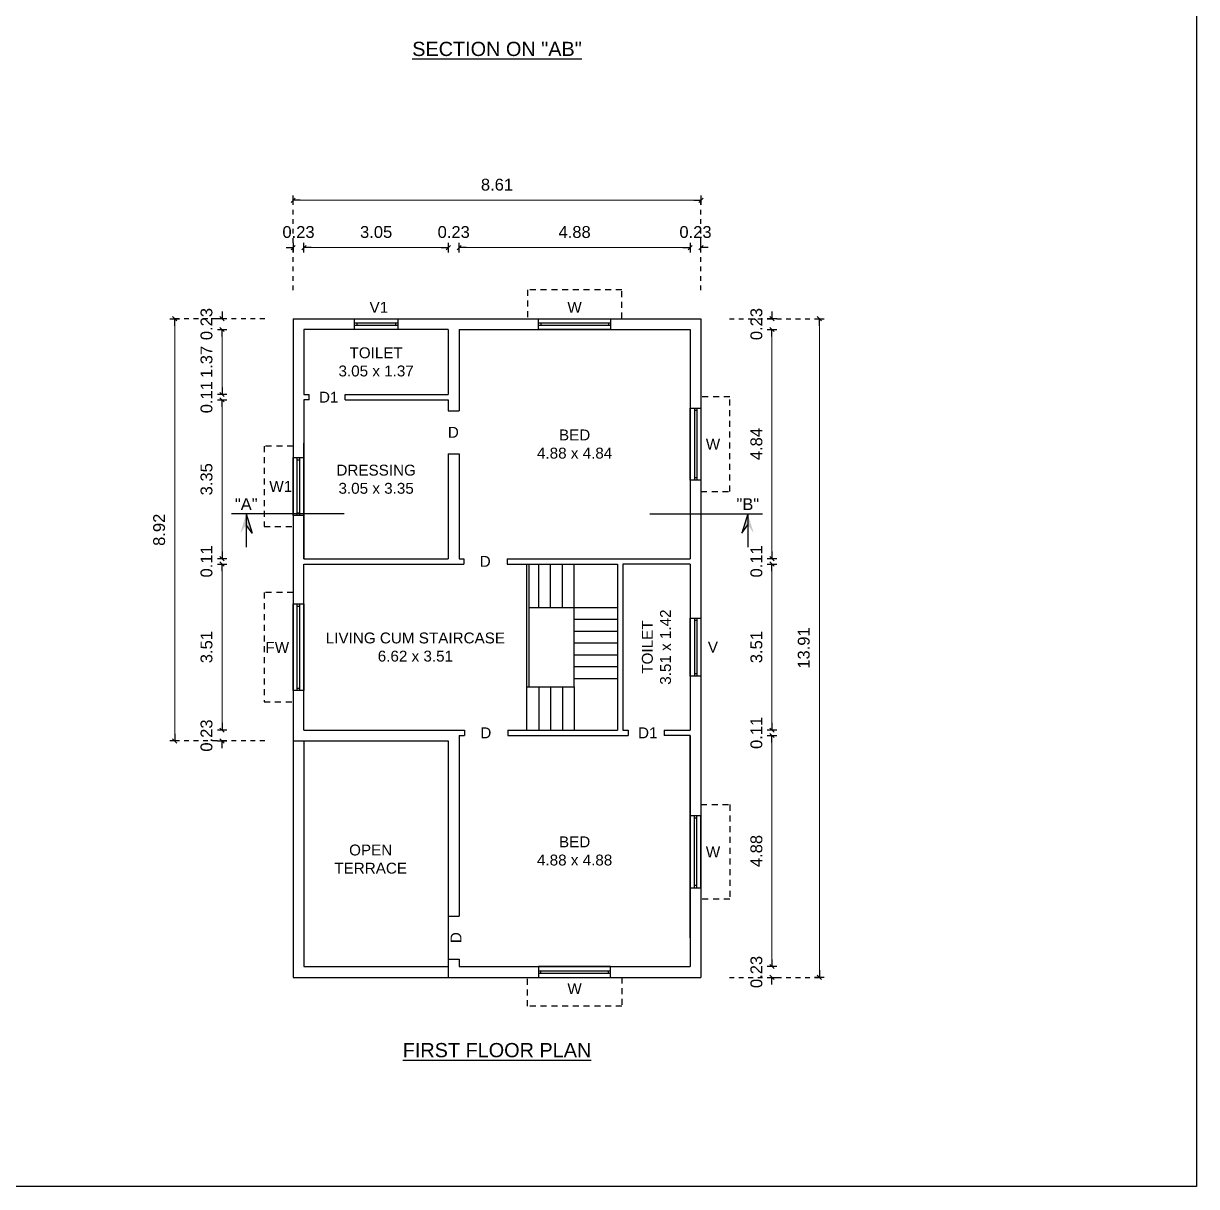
# Model space of a CAD drawing. Header units: metres. Extents: x 1126 to 1595, y 117 to 472.
# Drawn here: x 1414.75 to 1439.52, y 416.93 to 441.48 of the extents above; entities that cross this region are included whole.
import ezdxf
from ezdxf.enums import TextEntityAlignment as Align

# ---------------------------------------------------------------- set-up
doc = ezdxf.new("R2010")
doc.units = ezdxf.units.M
doc.linetypes.add('DOT', pattern=[0.25, 0, -0.25])
doc.linetypes.add('HIDDEN', pattern=[9.525, 6.35, -3.175])
for name, color, linetype in [('Sunshade', 8, 'HIDDEN'), ('TEXT', 7, 'Continuous'), ('Ventilator', 7, 'HIDDEN'), ('Window', 7, 'Continuous')]:
    doc.layers.add(name, color=color, linetype=linetype)
doc.styles.add('ARIAL', font='arial.ttf')
doc.styles.get("Standard").update_dxf_attribs({"font": 'arial.ttf', "height": 0.23})
doc.dimstyles.new('FLOOR DIM', dxfattribs={"dimtxt": 0.2, "dimasz": 0.05, "dimexe": 0.075, "dimexo": 0.3, "dimgap": 0.025, "dimtad": 0, "dimzin": 3, "dimdsep": 46, "dimtxsty": 'ARIAL', "dimblk": 'JM1', "dimcen": -0.09, "dimclrd": 5, "dimclre": 250, "dimclrt": 3, "dimazin": 0, "dimtfac": 0.65, "dimtix": 1, "dimtofl": 0, "dimtmove": 0, "dimatfit": 2, "dimfxl": 0, "dimfrac": 1, "dimtolj": 1, "dimlwd": 18, "dimlwe": -1, "dimarcsym": 0})

# ---------------------------------------------------------------- blocks, each defined once
blk = doc.blocks.new('JM1')
at = {"color": 2}
for p, q in [((-3, 0), (0, 0)), ((-0.88, -0.88), (0.88, 0.88)), ((0, 2), (0, -2))]:
    blk.add_line(p, q, dxfattribs=at)
blk = doc.blocks.new('*D656')
at = {"color": 5, "lineweight": 18}
for p, q in [((1420.395, 436.749), (1420.345, 436.749)), ((1420.724, 436.749), (1420.774, 436.749))]:
    blk.add_line(p, q, dxfattribs=at)
at = {"layer": 'Defpoints', "color": 0}
for p in [(1420.445, 436.749), (1420.445, 435.249), (1420.674, 435.021)]:
    blk.add_point(p, dxfattribs=at)
at = {"color": 5, "lineweight": 18, "xscale": 0.05, "yscale": 0.05, "zscale": 0.05}
blk.add_blockref('JM1', (1420.445, 436.749), dxfattribs=at)
at = {"color": 5, "lineweight": 18, "xscale": 0.05, "yscale": 0.05, "zscale": 0.05, "rotation": 180}
blk.add_blockref('JM1', (1420.674, 436.749), dxfattribs=at)
at = {"color": 3, "insert": (1420.559, 437.077), "char_height": 0.25, "attachment_point": 5, "style": 'ARIAL'}
blk.add_mtext('\\A1;0.23', dxfattribs=at)
blk = doc.blocks.new('*D657')
at = {"color": 250, "linetype": 'DOT', "ltscale": 0.25}
for p, q in [((1419.845, 435.249), (1417.87, 435.249)), ((1419.845, 426.334), (1417.87, 426.334))]:
    blk.add_line(p, q, dxfattribs=at)
at = {"color": 5, "lineweight": 18, "ltscale": 0.25}
blk.add_line((1417.945, 435.199), (1417.945, 426.384), dxfattribs=at)
at = {"layer": 'Defpoints', "color": 0, "linetype": 'ByBlock', "ltscale": 0.25}
for p in [(1420.445, 435.249), (1417.945, 426.334), (1420.445, 426.334)]:
    blk.add_point(p, dxfattribs=at)
at = {"color": 5, "linetype": 'ByBlock', "lineweight": 18, "ltscale": 0.25, "xscale": 0.05, "yscale": 0.05, "zscale": 0.05}
for p, rotation in [((1417.945, 435.249), 90), ((1417.945, 426.334), 270)]:
    blk.add_blockref('JM1', p, dxfattribs=dict(at, rotation=rotation))
at = {"color": 3, "linetype": 'ByBlock', "ltscale": 0.25, "insert": (1417.617, 430.792), "char_height": 0.25, "attachment_point": 5, "rotation": 90, "style": 'ARIAL'}
blk.add_mtext('\\A1;8.92', dxfattribs=at)
blk = doc.blocks.new('*D658')
at = {"color": 250, "linetype": 'DOT', "ltscale": 0.25}
for p, q in [((1420.445, 435.849), (1420.445, 437.824)), ((1429.056, 435.849), (1429.056, 437.824))]:
    blk.add_line(p, q, dxfattribs=at)
at = {"color": 5, "lineweight": 18, "ltscale": 0.25}
blk.add_line((1420.495, 437.749), (1429.006, 437.749), dxfattribs=at)
at = {"layer": 'Defpoints', "color": 0, "linetype": 'ByBlock', "ltscale": 0.25}
for p in [(1429.056, 437.749), (1420.445, 435.249), (1429.056, 435.249)]:
    blk.add_point(p, dxfattribs=at)
at = {"color": 5, "linetype": 'ByBlock', "lineweight": 18, "ltscale": 0.25, "xscale": 0.05, "yscale": 0.05, "zscale": 0.05, "rotation": 180}
blk.add_blockref('JM1', (1420.445, 437.749), dxfattribs=at)
at = {"color": 5, "linetype": 'ByBlock', "lineweight": 18, "ltscale": 0.25, "xscale": 0.05, "yscale": 0.05, "zscale": 0.05}
blk.add_blockref('JM1', (1429.056, 437.749), dxfattribs=at)
at = {"color": 3, "linetype": 'ByBlock', "ltscale": 0.25, "insert": (1424.75, 438.077), "char_height": 0.25, "attachment_point": 5, "style": 'ARIAL'}
blk.add_mtext('\\A1;8.61', dxfattribs=at)
blk = doc.blocks.new('*D659')
at = {"color": 5, "lineweight": 18, "ltscale": 50}
for p, q in [((1418.945, 435.299), (1418.945, 435.349)), ((1418.945, 434.971), (1418.945, 434.921))]:
    blk.add_line(p, q, dxfattribs=at)
at = {"layer": 'Defpoints', "color": 0, "ltscale": 50}
for p in [(1418.945, 435.249), (1420.445, 435.249), (1420.674, 435.021)]:
    blk.add_point(p, dxfattribs=at)
at = {"color": 5, "lineweight": 18, "ltscale": 50, "xscale": 0.05, "yscale": 0.05, "zscale": 0.05}
for p, rotation in [((1418.945, 435.249), 270), ((1418.945, 435.021), 90)]:
    blk.add_blockref('JM1', p, dxfattribs=dict(at, rotation=rotation))
at = {"color": 3, "ltscale": 50, "insert": (1418.617, 435.135), "char_height": 0.25, "attachment_point": 5, "rotation": 90, "style": 'ARIAL'}
blk.add_mtext('\\A1;0.23', dxfattribs=at)
blk = doc.blocks.new('*D660')
at = {"color": 5, "lineweight": 18}
blk.add_line((1418.945, 434.971), (1418.945, 433.699), dxfattribs=at)
at = {"layer": 'Defpoints', "color": 0}
for p in [(1420.674, 435.021), (1418.945, 433.649), (1420.674, 433.649)]:
    blk.add_point(p, dxfattribs=at)
at = {"color": 5, "lineweight": 18, "xscale": 0.05, "yscale": 0.05, "zscale": 0.05}
for p, rotation in [((1418.945, 435.021), 90), ((1418.945, 433.649), 270)]:
    blk.add_blockref('JM1', p, dxfattribs=dict(at, rotation=rotation))
at = {"color": 3, "insert": (1418.617, 434.335), "char_height": 0.25, "attachment_point": 5, "rotation": 90, "style": 'ARIAL'}
blk.add_mtext('\\A1;1.37', dxfattribs=at)
blk = doc.blocks.new('*D661')
at = {"color": 5, "lineweight": 18}
for p, q in [((1418.945, 433.699), (1418.945, 433.749)), ((1418.945, 433.485), (1418.945, 433.435))]:
    blk.add_line(p, q, dxfattribs=at)
at = {"layer": 'Defpoints', "color": 0}
for p in [(1418.945, 433.535), (1420.674, 433.649), (1420.674, 433.535)]:
    blk.add_point(p, dxfattribs=at)
at = {"color": 5, "lineweight": 18, "xscale": 0.05, "yscale": 0.05, "zscale": 0.05}
for p, rotation in [((1418.945, 433.649), 270), ((1418.945, 433.535), 90)]:
    blk.add_blockref('JM1', p, dxfattribs=dict(at, rotation=rotation))
at = {"color": 3, "insert": (1418.617, 433.592), "char_height": 0.25, "attachment_point": 5, "rotation": 90, "style": 'ARIAL'}
blk.add_mtext('\\A1;0.11', dxfattribs=at)
blk = doc.blocks.new('*D662')
at = {"color": 5, "lineweight": 18}
blk.add_line((1418.945, 433.485), (1418.945, 430.232), dxfattribs=at)
at = {"layer": 'Defpoints', "color": 0}
for p in [(1420.674, 433.535), (1418.945, 430.182), (1420.674, 430.182)]:
    blk.add_point(p, dxfattribs=at)
at = {"color": 5, "lineweight": 18, "xscale": 0.05, "yscale": 0.05, "zscale": 0.05}
for p, rotation in [((1418.945, 433.535), 90), ((1418.945, 430.182), 270)]:
    blk.add_blockref('JM1', p, dxfattribs=dict(at, rotation=rotation))
at = {"color": 3, "insert": (1418.617, 431.858), "char_height": 0.25, "attachment_point": 5, "rotation": 90, "style": 'ARIAL'}
blk.add_mtext('\\A1;3.35', dxfattribs=at)
blk = doc.blocks.new('*D663')
at = {"color": 5, "lineweight": 18}
for p, q in [((1418.945, 430.232), (1418.945, 430.282)), ((1418.945, 430.018), (1418.945, 429.968))]:
    blk.add_line(p, q, dxfattribs=at)
at = {"layer": 'Defpoints', "color": 0}
for p in [(1418.945, 430.068), (1420.674, 430.182), (1420.674, 430.068)]:
    blk.add_point(p, dxfattribs=at)
at = {"color": 5, "lineweight": 18, "xscale": 0.05, "yscale": 0.05, "zscale": 0.05}
for p, rotation in [((1418.945, 430.182), 270), ((1418.945, 430.068), 90)]:
    blk.add_blockref('JM1', p, dxfattribs=dict(at, rotation=rotation))
at = {"color": 3, "insert": (1418.617, 430.125), "char_height": 0.25, "attachment_point": 5, "rotation": 90, "style": 'ARIAL'}
blk.add_mtext('\\A1;0.11', dxfattribs=at)
blk = doc.blocks.new('*D664')
at = {"color": 5, "lineweight": 18}
blk.add_line((1418.945, 430.018), (1418.945, 426.613), dxfattribs=at)
at = {"layer": 'Defpoints', "color": 0}
for p in [(1420.674, 430.068), (1418.945, 426.563), (1420.674, 426.563)]:
    blk.add_point(p, dxfattribs=at)
at = {"color": 5, "lineweight": 18, "xscale": 0.05, "yscale": 0.05, "zscale": 0.05}
for p, rotation in [((1418.945, 430.068), 90), ((1418.945, 426.563), 270)]:
    blk.add_blockref('JM1', p, dxfattribs=dict(at, rotation=rotation))
at = {"color": 3, "insert": (1418.617, 428.315), "char_height": 0.25, "attachment_point": 5, "rotation": 90, "style": 'ARIAL'}
blk.add_mtext('\\A1;3.51', dxfattribs=at)
blk = doc.blocks.new('*D665')
at = {"color": 5, "lineweight": 18}
for p, q in [((1418.945, 426.613), (1418.945, 426.663)), ((1418.945, 426.284), (1418.945, 426.234))]:
    blk.add_line(p, q, dxfattribs=at)
at = {"layer": 'Defpoints', "color": 0}
for p in [(1420.674, 426.563), (1418.945, 426.334), (1420.445, 426.334)]:
    blk.add_point(p, dxfattribs=at)
at = {"color": 5, "lineweight": 18, "xscale": 0.05, "yscale": 0.05, "zscale": 0.05}
for p, rotation in [((1418.945, 426.563), 270), ((1418.945, 426.334), 90)]:
    blk.add_blockref('JM1', p, dxfattribs=dict(at, rotation=rotation))
at = {"color": 3, "insert": (1418.617, 426.448), "char_height": 0.25, "attachment_point": 5, "rotation": 90, "style": 'ARIAL'}
blk.add_mtext('\\A1;0.23', dxfattribs=at)
blk = doc.blocks.new('*D666')
at = {"color": 5, "lineweight": 18}
blk.add_line((1420.724, 436.749), (1423.672, 436.749), dxfattribs=at)
at = {"layer": 'Defpoints', "color": 0}
for p in [(1423.722, 436.749), (1420.674, 435.021), (1423.722, 435.021)]:
    blk.add_point(p, dxfattribs=at)
at = {"color": 5, "lineweight": 18, "xscale": 0.05, "yscale": 0.05, "zscale": 0.05, "rotation": 180}
blk.add_blockref('JM1', (1420.674, 436.749), dxfattribs=at)
at = {"color": 5, "lineweight": 18, "xscale": 0.05, "yscale": 0.05, "zscale": 0.05}
blk.add_blockref('JM1', (1423.722, 436.749), dxfattribs=at)
at = {"color": 3, "insert": (1422.198, 437.077), "char_height": 0.25, "attachment_point": 5, "style": 'ARIAL'}
blk.add_mtext('\\A1;3.05', dxfattribs=at)
blk = doc.blocks.new('*D667')
at = {"color": 5, "lineweight": 18}
for p, q in [((1423.672, 436.749), (1423.622, 436.749)), ((1424, 436.749), (1424.05, 436.749))]:
    blk.add_line(p, q, dxfattribs=at)
at = {"layer": 'Defpoints', "color": 0}
for p in [(1423.95, 436.749), (1423.722, 435.021), (1423.95, 435.021)]:
    blk.add_point(p, dxfattribs=at)
at = {"color": 5, "lineweight": 18, "xscale": 0.05, "yscale": 0.05, "zscale": 0.05}
blk.add_blockref('JM1', (1423.722, 436.749), dxfattribs=at)
at = {"color": 5, "lineweight": 18, "xscale": 0.05, "yscale": 0.05, "zscale": 0.05, "rotation": 180}
blk.add_blockref('JM1', (1423.95, 436.749), dxfattribs=at)
at = {"color": 3, "insert": (1423.836, 437.077), "char_height": 0.25, "attachment_point": 5, "style": 'ARIAL'}
blk.add_mtext('\\A1;0.23', dxfattribs=at)
blk = doc.blocks.new('*D668')
at = {"color": 5, "lineweight": 18}
blk.add_line((1424, 436.749), (1428.777, 436.749), dxfattribs=at)
at = {"layer": 'Defpoints', "color": 0}
for p in [(1428.827, 436.749), (1423.95, 435.021), (1428.827, 435.021)]:
    blk.add_point(p, dxfattribs=at)
at = {"color": 5, "lineweight": 18, "xscale": 0.05, "yscale": 0.05, "zscale": 0.05, "rotation": 180}
blk.add_blockref('JM1', (1423.95, 436.749), dxfattribs=at)
at = {"color": 5, "lineweight": 18, "xscale": 0.05, "yscale": 0.05, "zscale": 0.05}
blk.add_blockref('JM1', (1428.827, 436.749), dxfattribs=at)
at = {"color": 3, "insert": (1426.389, 437.077), "char_height": 0.25, "attachment_point": 5, "style": 'ARIAL'}
blk.add_mtext('\\A1;4.88', dxfattribs=at)
blk = doc.blocks.new('*D669')
at = {"color": 5, "lineweight": 18}
for p, q in [((1428.777, 436.749), (1428.727, 436.749)), ((1429.106, 436.749), (1429.156, 436.749))]:
    blk.add_line(p, q, dxfattribs=at)
at = {"layer": 'Defpoints', "color": 0}
for p in [(1429.056, 436.749), (1429.056, 435.249), (1428.827, 435.021)]:
    blk.add_point(p, dxfattribs=at)
at = {"color": 5, "lineweight": 18, "xscale": 0.05, "yscale": 0.05, "zscale": 0.05}
blk.add_blockref('JM1', (1428.827, 436.749), dxfattribs=at)
at = {"color": 5, "lineweight": 18, "xscale": 0.05, "yscale": 0.05, "zscale": 0.05, "rotation": 180}
blk.add_blockref('JM1', (1429.056, 436.749), dxfattribs=at)
at = {"color": 3, "insert": (1428.941, 437.077), "char_height": 0.25, "attachment_point": 5, "style": 'ARIAL'}
blk.add_mtext('\\A1;0.23', dxfattribs=at)
blk = doc.blocks.new('*D670')
at = {"color": 250, "linetype": 'DOT', "ltscale": 0.25}
for p, q in [((1429.656, 435.249), (1431.631, 435.249)), ((1429.656, 421.343), (1431.631, 421.343))]:
    blk.add_line(p, q, dxfattribs=at)
at = {"color": 5, "lineweight": 18, "ltscale": 0.25}
blk.add_line((1431.556, 435.199), (1431.556, 421.393), dxfattribs=at)
at = {"layer": 'Defpoints', "color": 0, "linetype": 'ByBlock', "ltscale": 0.25}
for p in [(1429.056, 435.249), (1429.056, 421.343), (1431.556, 421.343)]:
    blk.add_point(p, dxfattribs=at)
at = {"color": 5, "linetype": 'ByBlock', "lineweight": 18, "ltscale": 0.25, "xscale": 0.05, "yscale": 0.05, "zscale": 0.05}
for p, rotation in [((1431.556, 435.249), 90), ((1431.556, 421.343), 270)]:
    blk.add_blockref('JM1', p, dxfattribs=dict(at, rotation=rotation))
at = {"color": 3, "linetype": 'ByBlock', "ltscale": 0.25, "insert": (1431.228, 428.296), "char_height": 0.25, "attachment_point": 5, "rotation": 90, "style": 'ARIAL'}
blk.add_mtext('\\A1;13.91', dxfattribs=at)
blk = doc.blocks.new('*D671')
at = {"color": 5, "lineweight": 18, "ltscale": 50}
for p, q in [((1430.556, 435.299), (1430.556, 435.349)), ((1430.556, 434.971), (1430.556, 434.921))]:
    blk.add_line(p, q, dxfattribs=at)
at = {"layer": 'Defpoints', "color": 0, "ltscale": 50}
for p in [(1429.056, 435.249), (1430.556, 435.249), (1428.827, 435.021)]:
    blk.add_point(p, dxfattribs=at)
at = {"color": 5, "lineweight": 18, "ltscale": 50, "xscale": 0.05, "yscale": 0.05, "zscale": 0.05}
for p, rotation in [((1430.556, 435.249), 270), ((1430.556, 435.021), 90)]:
    blk.add_blockref('JM1', p, dxfattribs=dict(at, rotation=rotation))
at = {"color": 3, "ltscale": 50, "insert": (1430.228, 435.135), "char_height": 0.25, "attachment_point": 5, "rotation": 90, "style": 'ARIAL'}
blk.add_mtext('\\A1;0.23', dxfattribs=at)
blk = doc.blocks.new('*D672')
at = {"color": 5, "lineweight": 18}
blk.add_line((1430.556, 434.971), (1430.556, 430.232), dxfattribs=at)
at = {"layer": 'Defpoints', "color": 0}
for p in [(1428.827, 435.021), (1428.827, 430.182), (1430.556, 430.182)]:
    blk.add_point(p, dxfattribs=at)
at = {"color": 5, "lineweight": 18, "xscale": 0.05, "yscale": 0.05, "zscale": 0.05}
for p, rotation in [((1430.556, 435.021), 90), ((1430.556, 430.182), 270)]:
    blk.add_blockref('JM1', p, dxfattribs=dict(at, rotation=rotation))
at = {"color": 3, "insert": (1430.228, 432.601), "char_height": 0.25, "attachment_point": 5, "rotation": 90, "style": 'ARIAL'}
blk.add_mtext('\\A1;4.84', dxfattribs=at)
blk = doc.blocks.new('*D673')
at = {"color": 5, "lineweight": 18}
for p, q in [((1430.556, 430.232), (1430.556, 430.282)), ((1430.556, 430.018), (1430.556, 429.968))]:
    blk.add_line(p, q, dxfattribs=at)
at = {"layer": 'Defpoints', "color": 0}
for p in [(1428.827, 430.182), (1428.827, 430.068), (1430.556, 430.068)]:
    blk.add_point(p, dxfattribs=at)
at = {"color": 5, "lineweight": 18, "xscale": 0.05, "yscale": 0.05, "zscale": 0.05}
for p, rotation in [((1430.556, 430.182), 270), ((1430.556, 430.068), 90)]:
    blk.add_blockref('JM1', p, dxfattribs=dict(at, rotation=rotation))
at = {"color": 3, "insert": (1430.228, 430.125), "char_height": 0.25, "attachment_point": 5, "rotation": 90, "style": 'ARIAL'}
blk.add_mtext('\\A1;0.11', dxfattribs=at)
blk = doc.blocks.new('*D674')
at = {"color": 5, "lineweight": 18}
blk.add_line((1430.556, 430.018), (1430.556, 426.613), dxfattribs=at)
at = {"layer": 'Defpoints', "color": 0}
for p in [(1428.827, 430.068), (1428.827, 426.563), (1430.556, 426.563)]:
    blk.add_point(p, dxfattribs=at)
at = {"color": 5, "lineweight": 18, "xscale": 0.05, "yscale": 0.05, "zscale": 0.05}
for p, rotation in [((1430.556, 430.068), 90), ((1430.556, 426.563), 270)]:
    blk.add_blockref('JM1', p, dxfattribs=dict(at, rotation=rotation))
at = {"color": 3, "insert": (1430.228, 428.315), "char_height": 0.25, "attachment_point": 5, "rotation": 90, "style": 'ARIAL'}
blk.add_mtext('\\A1;3.51', dxfattribs=at)
blk = doc.blocks.new('*D675')
at = {"color": 5, "lineweight": 18}
for p, q in [((1430.556, 426.613), (1430.556, 426.663)), ((1430.556, 426.398), (1430.556, 426.348))]:
    blk.add_line(p, q, dxfattribs=at)
at = {"layer": 'Defpoints', "color": 0}
for p in [(1428.827, 426.563), (1428.827, 426.448), (1430.556, 426.448)]:
    blk.add_point(p, dxfattribs=at)
at = {"color": 5, "lineweight": 18, "xscale": 0.05, "yscale": 0.05, "zscale": 0.05}
for p, rotation in [((1430.556, 426.563), 270), ((1430.556, 426.448), 90)]:
    blk.add_blockref('JM1', p, dxfattribs=dict(at, rotation=rotation))
at = {"color": 3, "insert": (1430.228, 426.505), "char_height": 0.25, "attachment_point": 5, "rotation": 90, "style": 'ARIAL'}
blk.add_mtext('\\A1;0.11', dxfattribs=at)
blk = doc.blocks.new('*D676')
at = {"color": 5, "lineweight": 18}
blk.add_line((1430.556, 426.398), (1430.556, 421.621), dxfattribs=at)
at = {"layer": 'Defpoints', "color": 0}
for p in [(1428.827, 426.448), (1428.827, 421.571), (1430.556, 421.571)]:
    blk.add_point(p, dxfattribs=at)
at = {"color": 5, "lineweight": 18, "xscale": 0.05, "yscale": 0.05, "zscale": 0.05}
for p, rotation in [((1430.556, 426.448), 90), ((1430.556, 421.571), 270)]:
    blk.add_blockref('JM1', p, dxfattribs=dict(at, rotation=rotation))
at = {"color": 3, "insert": (1430.228, 424.01), "char_height": 0.25, "attachment_point": 5, "rotation": 90, "style": 'ARIAL'}
blk.add_mtext('\\A1;4.88', dxfattribs=at)
blk = doc.blocks.new('*D677')
at = {"color": 5, "lineweight": 18}
for p, q in [((1430.556, 421.621), (1430.556, 421.671)), ((1430.556, 421.293), (1430.556, 421.243))]:
    blk.add_line(p, q, dxfattribs=at)
at = {"layer": 'Defpoints', "color": 0}
for p in [(1428.827, 421.571), (1429.056, 421.343), (1430.556, 421.343)]:
    blk.add_point(p, dxfattribs=at)
at = {"color": 5, "lineweight": 18, "xscale": 0.05, "yscale": 0.05, "zscale": 0.05}
for p, rotation in [((1430.556, 421.571), 270), ((1430.556, 421.343), 90)]:
    blk.add_blockref('JM1', p, dxfattribs=dict(at, rotation=rotation))
at = {"color": 3, "insert": (1430.228, 421.457), "char_height": 0.25, "attachment_point": 5, "rotation": 90, "style": 'ARIAL'}
blk.add_mtext('\\A1;0.23', dxfattribs=at)

msp = doc.modelspace()

# ---------------------------------------------------------------- linework, layer by layer
for p, q in [((1420.445, 435.249), (1429.056, 435.249)), ((1420.445, 435.249), (1420.445, 421.343)), ((1429.056, 435.249), (1429.056, 421.343)), ((1420.674, 435.021), (1420.674, 433.649)), ((1423.722, 435.021), (1420.674, 435.021)), ((1423.722, 435.021), (1423.722, 433.649)), ((1423.95, 435.021), (1428.827, 435.021)), ((1423.95, 435.021), (1423.95, 433.305)), ((1428.827, 435.021), (1428.827, 430.182)), ((1420.674, 433.649), (1420.784, 433.649)), ((1420.674, 433.535), (1420.674, 430.182)), ((1420.784, 433.535), (1420.674, 433.535)), ((1420.784, 433.535), (1420.784, 433.649)), ((1421.544, 433.649), (1423.722, 433.649)), ((1421.544, 433.535), (1421.544, 433.649)), ((1421.544, 433.535), (1423.722, 433.535)), ((1423.722, 433.535), (1423.722, 433.305)), ((1423.722, 433.305), (1423.95, 433.305)), ((1420.674, 430.793), (1420.674, 432.62)), ((1420.674, 430.182), (1420.674, 432.62)), ((1423.722, 432.395), (1423.95, 432.395)), ((1423.722, 432.395), (1423.722, 430.182)), ((1423.95, 432.395), (1423.95, 430.182)), ((1420.674, 430.182), (1423.722, 430.182)), ((1420.674, 430.068), (1424.052, 430.068)), ((1420.674, 426.562), (1420.674, 430.068)), ((1423.95, 430.182), (1424.052, 430.182)), ((1424.052, 430.182), (1424.052, 430.068)), ((1424.966, 430.182), (1427.41, 430.182)), ((1424.966, 430.182), (1424.966, 430.068)), ((1424.966, 430.068), (1427.296, 430.068)), ((1425.381, 426.563), (1425.381, 430.068)), ((1425.431, 427.477), (1425.431, 430.068)), ((1425.631, 429.153), (1425.631, 430.068)), ((1425.881, 429.153), (1425.881, 430.068)), ((1426.131, 429.153), (1426.131, 430.068)), ((1426.381, 429.153), (1426.381, 430.068)), ((1427.296, 430.068), (1427.296, 426.563)), ((1427.41, 430.182), (1428.827, 430.182)), ((1427.41, 430.068), (1427.41, 427.477)), ((1428.827, 430.068), (1427.41, 430.068)), ((1428.827, 430.068), (1428.827, 426.563)), ((1425.431, 429.153), (1426.381, 429.153)), ((1426.381, 429.153), (1427.296, 429.153)), ((1426.381, 427.477), (1426.381, 429.153)), ((1426.381, 428.903), (1427.296, 428.903)), ((1426.381, 428.653), (1427.296, 428.653)), ((1426.381, 428.403), (1427.296, 428.403)), ((1426.381, 428.153), (1427.296, 428.153)), ((1426.381, 427.903), (1427.296, 427.903)), ((1426.381, 427.653), (1427.296, 427.653)), ((1426.381, 427.477), (1426.381, 426.563)), ((1427.41, 427.477), (1427.41, 426.563)), ((1420.674, 426.563), (1424.064, 426.563)), ((1424.064, 426.563), (1424.064, 426.448)), ((1424.979, 426.563), (1427.296, 426.563)), ((1424.979, 426.563), (1424.979, 426.448)), ((1427.41, 426.563), (1427.52, 426.563)), ((1427.52, 426.563), (1427.52, 426.448)), ((1428.28, 426.563), (1428.827, 426.563)), ((1428.28, 426.563), (1428.28, 426.448)), ((1420.445, 426.334), (1423.722, 426.334)), ((1420.674, 426.334), (1420.674, 421.571)), ((1423.722, 426.334), (1423.722, 425.267)), ((1423.95, 426.448), (1424.064, 426.448)), ((1423.95, 426.448), (1423.95, 425.267)), ((1424.979, 426.448), (1427.52, 426.448)), ((1428.827, 426.448), (1428.282, 426.448)), ((1428.827, 426.448), (1428.827, 421.571)), ((1428.827, 422.181), (1428.827, 426.448)), ((1423.722, 425.267), (1423.722, 421.343)), ((1423.95, 425.267), (1423.95, 422.638)), ((1423.722, 422.638), (1423.95, 422.638)), ((1423.722, 421.724), (1423.95, 421.724)), ((1423.95, 421.724), (1423.95, 421.571)), ((1420.445, 421.343), (1429.056, 421.343)), ((1420.674, 421.571), (1423.722, 421.571)), ((1423.95, 421.571), (1428.827, 421.571))]:
    msp.add_line(p, q)
at = {"color": 7}
for p, q in [((1421.526, 431.128), (1419.146, 431.128)), ((1419.455, 431.128), (1419.455, 430.428)), ((1419.455, 431.128), (1419.581, 430.719)), ((1427.975, 431.128), (1430.355, 431.128)), ((1430.046, 431.128), (1429.919, 430.719)), ((1430.046, 431.128), (1430.046, 430.428)), ((1419.581, 430.719), (1419.455, 430.895)), ((1429.919, 430.719), (1430.046, 430.895))]:
    msp.add_line(p, q, dxfattribs=at)
at = {"linetype": 'HIDDEN'}
for p, q in [((1425.381, 427.477), (1426.381, 427.477)), ((1425.631, 427.477), (1425.631, 426.563)), ((1425.881, 427.477), (1425.881, 426.563)), ((1426.131, 427.477), (1426.131, 426.563))]:
    msp.add_line(p, q, dxfattribs=at)
msp.add_lwpolyline([(1389.982, 457.76), (1439.521, 457.76), (1439.521, 416.927), (1389.982, 416.927)], close=True)
at = {"color": 7}
for points in [[(1419.329, 430.719), (1419.455, 431.128), (1419.455, 430.895)], [(1419.581, 430.719), (1419.455, 431.128), (1419.455, 430.895)], [(1429.919, 430.719), (1430.046, 431.128), (1430.046, 430.895)], [(1430.172, 430.719), (1430.046, 431.128), (1430.046, 430.895)]]:
    msp.add_solid(points, dxfattribs=at)
at = {"layer": 'Sunshade', "linetype": 'HIDDEN', "ltscale": 0.02}
for points in [[(1427.387, 435.249), (1427.387, 435.859), (1425.391, 435.859), (1425.391, 435.249)], [(1429.056, 431.603), (1429.665, 431.603), (1429.665, 433.599), (1429.056, 433.599)], [(1420.445, 432.555), (1419.835, 432.555), (1419.835, 430.859), (1420.445, 430.859)], [(1420.445, 429.468), (1419.835, 429.468), (1419.835, 427.162), (1420.445, 427.162)], [(1429.056, 424.989), (1429.665, 424.989), (1429.665, 422.993), (1429.056, 422.993)], [(1427.387, 421.343), (1427.387, 420.733), (1425.391, 420.733), (1425.391, 421.343)]]:
    msp.add_lwpolyline(points, dxfattribs=at)
at = {"layer": 'Ventilator'}
for p, q in [((1421.743, 435.161), (1422.653, 435.161)), ((1421.743, 435.11), (1422.653, 435.11)), ((1428.917, 428.925), (1428.917, 427.705)), ((1428.967, 428.925), (1428.967, 427.705))]:
    msp.add_line(p, q, dxfattribs=at)
at = {"layer": 'Window', "linetype": 'ByBlock'}
for p, q in [((1421.793, 435.161), (1421.793, 435.11)), ((1422.605, 435.161), (1422.605, 435.11)), ((1425.679, 435.161), (1425.679, 435.11)), ((1427.101, 435.161), (1427.101, 435.11)), ((1428.967, 433.311), (1428.917, 433.311)), ((1420.533, 432.269), (1420.584, 432.269)), ((1428.967, 431.889), (1428.917, 431.889)), ((1420.533, 431.148), (1420.584, 431.148)), ((1420.533, 429.183), (1420.584, 429.183)), ((1428.967, 428.874), (1428.917, 428.874)), ((1428.967, 427.753), (1428.917, 427.753)), ((1420.533, 427.451), (1420.584, 427.451)), ((1428.967, 424.703), (1428.917, 424.703)), ((1428.967, 423.282), (1428.917, 423.282)), ((1425.679, 421.431), (1425.679, 421.482)), ((1427.101, 421.431), (1427.101, 421.482))]:
    msp.add_line(p, q, dxfattribs=at)
at = {"layer": 'Window'}
for p, q in [((1425.629, 435.161), (1427.149, 435.161)), ((1425.629, 435.11), (1427.149, 435.11)), ((1428.917, 433.361), (1428.917, 431.841)), ((1428.967, 433.361), (1428.967, 431.841)), ((1420.533, 431.097), (1420.533, 432.317)), ((1420.584, 431.097), (1420.584, 432.317)), ((1420.533, 427.4), (1420.533, 429.23)), ((1420.584, 427.4), (1420.584, 429.23)), ((1428.917, 423.231), (1428.917, 424.751)), ((1428.967, 423.231), (1428.967, 424.751)), ((1425.629, 421.482), (1427.149, 421.482)), ((1425.629, 421.431), (1427.149, 421.431))]:
    msp.add_line(p, q, dxfattribs=at)
at = {"layer": 'Window', "linetype": 'ByBlock'}
for points in [[(1421.743, 435.021), (1421.743, 435.249), (1422.653, 435.249), (1422.653, 435.021)], [(1425.629, 435.021), (1425.629, 435.249), (1427.149, 435.249), (1427.149, 435.021)], [(1428.827, 433.361), (1429.056, 433.361), (1429.056, 431.841), (1428.827, 431.841)], [(1420.674, 431.097), (1420.445, 431.097), (1420.445, 432.317), (1420.674, 432.317)], [(1420.674, 427.4), (1420.445, 427.4), (1420.445, 429.23), (1420.674, 429.23)], [(1428.827, 428.925), (1429.056, 428.925), (1429.056, 427.705), (1428.827, 427.705)], [(1428.827, 423.231), (1429.056, 423.231), (1429.056, 424.751), (1428.827, 424.751)], [(1425.629, 421.571), (1425.629, 421.343), (1427.149, 421.343), (1427.149, 421.571)]]:
    msp.add_lwpolyline(points, close=True, dxfattribs=at)

# ---------------------------------------------------------------- texts
at = {"color": 7, "style": 'ARIAL'}
for s, p in [('"A"', (1419.455, 431.208)), ('"B"', (1430.046, 431.208))]:
    msp.add_text(s, height=0.25, dxfattribs=at).set_placement(p, align=Align.CENTER)
at = {"char_height": 0.23, "attachment_point": 5}
for s, insert in [('TOILET\\P3.05 x 1.37', (1422.198, 434.335)), ('BED\\P4.88 x 4.84', (1426.389, 432.601)), ('DRESSING\\P3.05 x 3.35', (1422.198, 431.858)), ('LIVING CUM STAIRCASE \\P6.62 x 3.51', (1423.027, 428.315)), ('BED\\P4.88 x 4.88', (1426.389, 424.01)), ('OPEN \\PTERRACE', (1422.083, 423.838))]:
    msp.add_mtext(s, dxfattribs=dict(at, insert=insert))
at = {"insert": (1428.118, 428.315), "char_height": 0.23, "attachment_point": 5, "rotation": 90}
msp.add_mtext('TOILET\\P3.51 x 1.42', dxfattribs=at)
at = {"layer": 'TEXT', "style": 'ARIAL'}
for s, p in [('V1', (1422.255, 435.488)), ('W', (1426.388, 435.488)), ('W', (1429.311, 432.601)), ('FW', (1420.111, 428.309)), ('W', (1429.311, 423.991)), ('W', (1426.388, 421.104))]:
    msp.add_text(s, height=0.23, dxfattribs=at).set_placement(p, align=Align.MIDDLE_CENTER)
for s, rotation, p in [('D1', 0.002, (1421.197, 433.592)), ('D', 0.002, (1423.828, 432.85)), ('W1', 0.002, (1420.184, 431.706)), ('D', 0.002, (1424.501, 430.125)), ('V', 0.002, (1429.309, 428.315)), ('D', 0.002, (1424.514, 426.505)), ('D1', 0.002, (1427.933, 426.505)), ('D', 90, (1423.884, 422.181))]:
    msp.add_text(s, height=0.23, rotation=rotation, dxfattribs=at).set_placement(p, align=Align.MIDDLE_CENTER)
at = {"layer": 'TEXT', "char_height": 0.3, "attachment_point": 5, "style": 'ARIAL'}
for s, insert, width in [('{\\fArial|b0|i0|c0|p18;\\LSECTION ON "AB"}', (1424.75, 440.942), 3.8362), ('{\\fArial|b0|i0|c0|p18;\\LFIRST FLOOR PLAN\\l }', (1424.75, 419.805), 4.39452)]:
    msp.add_mtext(s, dxfattribs=dict(at, insert=insert, width=width))

# ---------------------------------------------------------------- dimensions: what is measured, and where the dimension line sits
at = {"color": 7, "linetype": 'ByBlock', "ltscale": 0.25}
for p1, p2, distance, picture, middle in [((1420.445, 435.249), (1429.056, 435.249), 2.5, '*D658', (1424.75, 438.077)), ((1420.4449, 435.2494), (1420.4449, 426.3338), -2.5, '*D657', (1417.6173, 430.7916)), ((1429.056, 435.249), (1429.056, 421.343), 2.5, '*D670', (1431.228, 428.296))]:
    dim = msp.add_aligned_dim(p1=p1, p2=p2, distance=distance, dimstyle='FLOOR DIM', override={"dimtxt": 0.25, "dimexo": 0.6, "dimgap": 0.2, "dimtad": 1, "dimpost": '\\X'}, dxfattribs=at)
    dim.commit()
    dim.dimension.update_dxf_attribs({"geometry": picture, "text_midpoint": middle})
at = {"color": 7}
dim = msp.add_linear_dim(base=(1420.445, 436.749), p1=(1420.674, 435.021), p2=(1420.445, 435.249), dimstyle='FLOOR DIM', override={"dimtxt": 0.25, "dimgap": 0.2, "dimtad": 1, "dimpost": '\\X', "dimse1": 1, "dimse2": 1, "dimtmove": 2}, dxfattribs=at)
dim.commit()
dim.dimension.update_dxf_attribs({"geometry": '*D656', "text_midpoint": (1420.559, 437.077)})
for base, p1, p2, picture, middle in [((1423.722, 436.749), (1420.674, 435.021), (1423.722, 435.021), '*D666', (1422.198, 437.077)), ((1423.95, 436.749), (1423.722, 435.021), (1423.95, 435.021), '*D667', (1423.836, 437.077)), ((1428.827, 436.749), (1423.95, 435.021), (1428.827, 435.021), '*D668', (1426.389, 437.077)), ((1429.056, 436.749), (1428.827, 435.021), (1429.056, 435.249), '*D669', (1428.941, 437.077))]:
    dim = msp.add_linear_dim(base=base, p1=p1, p2=p2, dimstyle='FLOOR DIM', override={"dimtxt": 0.25, "dimgap": 0.2, "dimtad": 1, "dimpost": '\\X', "dimse1": 1, "dimse2": 1, "dimtmove": 2})
    dim.commit()
    dim.dimension.update_dxf_attribs({"geometry": picture, "text_midpoint": middle})
at = {"ltscale": 50}
for base, p1, p2, picture, middle in [((1418.945, 435.249), (1420.674, 435.021), (1420.445, 435.249), '*D659', (1418.617, 435.135)), ((1430.556, 435.249), (1428.827, 435.021), (1429.056, 435.249), '*D671', (1430.228, 435.135))]:
    dim = msp.add_linear_dim(base=base, p1=p1, p2=p2, angle=270, dimstyle='FLOOR DIM', override={"dimtxt": 0.25, "dimgap": 0.2, "dimtad": 1, "dimpost": '\\X', "dimse1": 1, "dimse2": 1, "dimtmove": 2}, dxfattribs=at)
    dim.commit()
    dim.dimension.update_dxf_attribs({"geometry": picture, "text_midpoint": middle})
for base, p1, p2, picture, middle in [((1418.945, 433.649), (1420.674, 435.021), (1420.674, 433.649), '*D660', (1418.617, 434.335)), ((1430.556, 430.182), (1428.827, 435.021), (1428.827, 430.182), '*D672', (1430.228, 432.601)), ((1418.945, 433.535), (1420.674, 433.649), (1420.674, 433.535), '*D661', (1418.617, 433.592)), ((1418.945, 430.182), (1420.674, 433.535), (1420.674, 430.182), '*D662', (1418.617, 431.858)), ((1418.945, 430.068), (1420.674, 430.182), (1420.674, 430.068), '*D663', (1418.617, 430.125)), ((1430.556, 430.068), (1428.827, 430.182), (1428.827, 430.068), '*D673', (1430.228, 430.125)), ((1418.9449, 426.5626), (1420.6735, 430.0678), (1420.6735, 426.5626), '*D664', (1418.6172, 428.3152)), ((1430.5555, 426.5626), (1428.8269, 430.0678), (1428.8269, 426.5626), '*D674', (1430.2278, 428.3152)), ((1418.945, 426.334), (1420.674, 426.563), (1420.445, 426.334), '*D665', (1418.617, 426.448)), ((1430.5555, 426.4483), (1428.8269, 426.5626), (1428.8269, 426.4483), '*D675', (1430.2279, 426.5054)), ((1430.556, 421.571), (1428.827, 426.448), (1428.827, 421.571), '*D676', (1430.228, 424.01)), ((1430.556, 421.343), (1428.827, 421.571), (1429.056, 421.343), '*D677', (1430.228, 421.457))]:
    dim = msp.add_linear_dim(base=base, p1=p1, p2=p2, angle=270, dimstyle='FLOOR DIM', override={"dimtxt": 0.25, "dimgap": 0.2, "dimtad": 1, "dimpost": '\\X', "dimse1": 1, "dimse2": 1, "dimtmove": 2})
    dim.commit()
    dim.dimension.update_dxf_attribs({"geometry": picture, "text_midpoint": middle})

doc.saveas('drawing.dxf')
